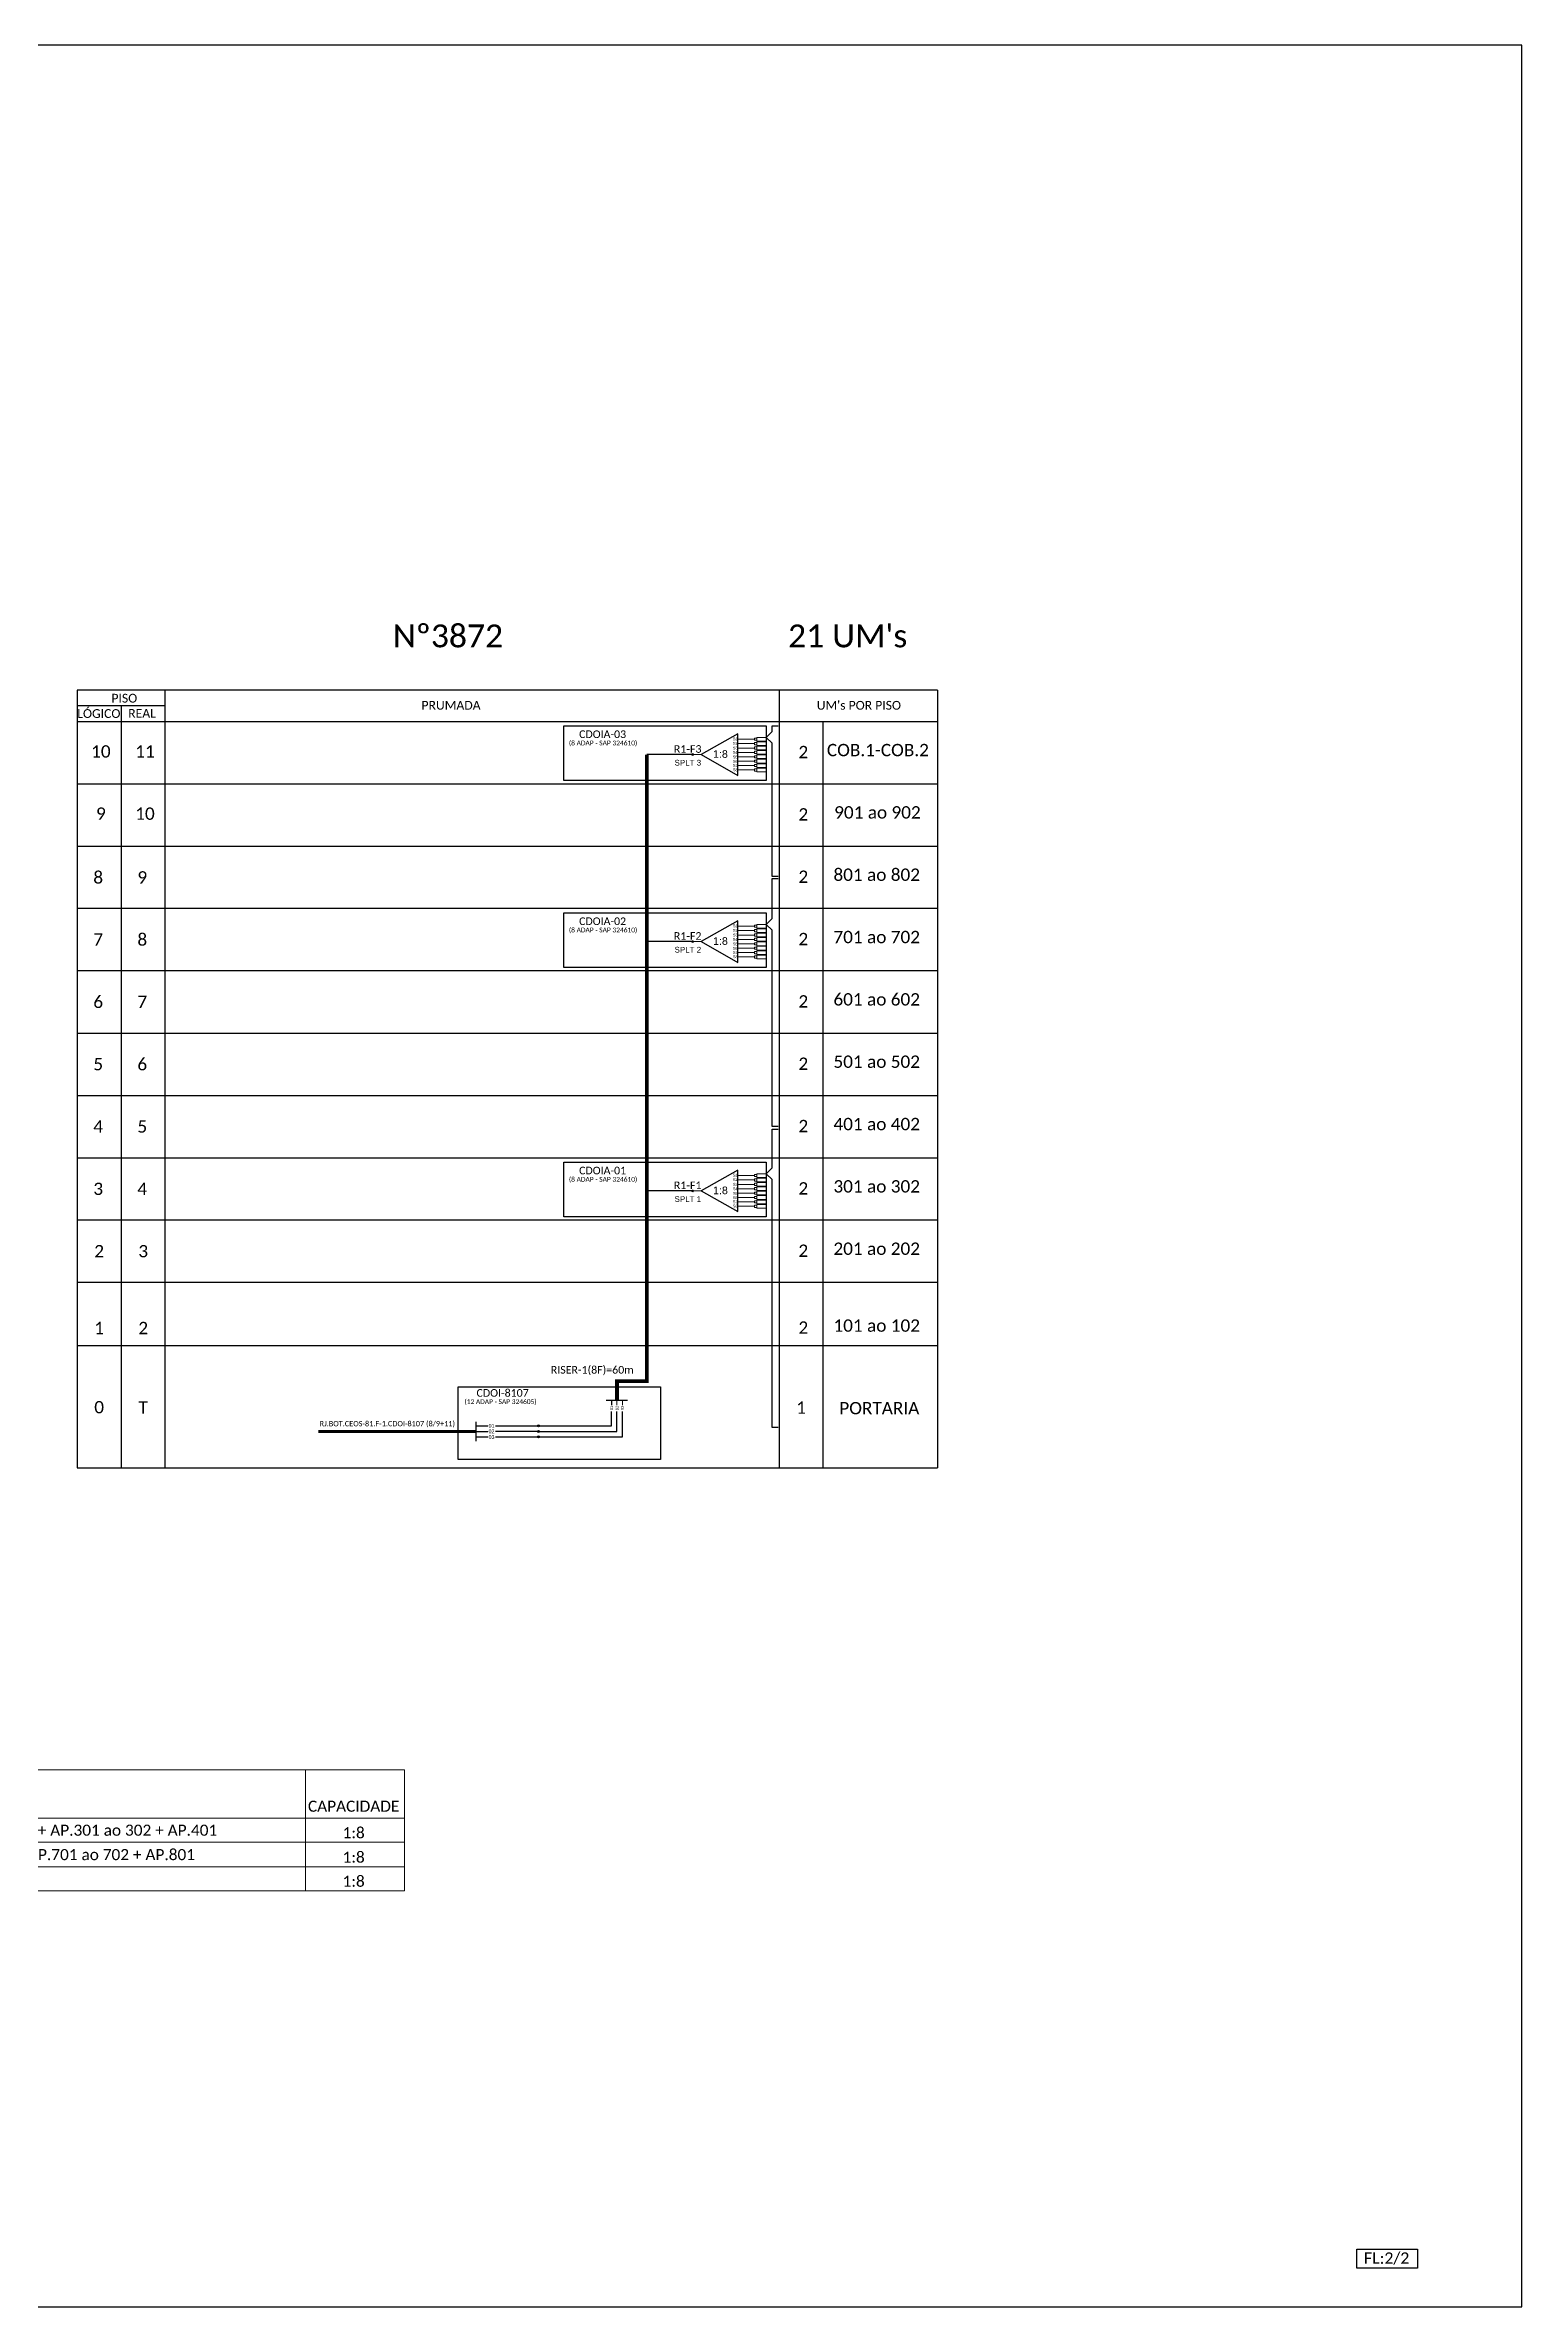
# Model space of a CAD drawing. Header units: metres. Extents: x -1286 to 457, y -500 to 94.
# Drawn here: x 69 to 457, y -500 to 94 of the extents above; entities that cross this region are included whole.
import ezdxf
from ezdxf.enums import TextEntityAlignment as Align

# ---------------------------------------------------------------- set-up
doc = ezdxf.new("R2010")
doc.units = ezdxf.units.M
doc.layers.add('(Notas)', color=7, linetype='Continuous', lineweight=0)
doc.layers.add('_NUMERAÇÃO_', color=34, linetype='Continuous', lineweight=0)
doc.styles.add('ARIAL', font='arial.ttf')
doc.styles.add('WMF-Calibri0', font='calibri.ttf')

msp = doc.modelspace()

# ---------------------------------------------------------------- hatches: boundary and pattern name
h = msp.add_hatch(color=3)
h.dxf.hatch_style = 1
edge = h.paths.add_edge_path()
edge.add_arc((239.27, -92.12), 0.242, 0, 360)
h = msp.add_hatch(color=3)
h.dxf.hatch_style = 1
edge = h.paths.add_edge_path()
edge.add_arc((239.27, -141.24), 0.242, 0, 360)
h = msp.add_hatch(color=3)
h.dxf.hatch_style = 1
edge = h.paths.add_edge_path()
edge.add_arc((239.27, -206.73), 0.242, 0, 360)
h = msp.add_hatch(color=3)
h.dxf.hatch_style = 1
edge = h.paths.add_edge_path()
edge.add_arc((198.77, -268.43), 0.256, 0, 360)
h = msp.add_hatch(color=3)
h.dxf.hatch_style = 1
edge = h.paths.add_edge_path()
edge.add_arc((198.77, -269.89), 0.256, 0, 360)
h = msp.add_hatch(color=3)
h.dxf.hatch_style = 1
edge = h.paths.add_edge_path()
edge.add_arc((198.77, -271.35), 0.256, 0, 360)

# ---------------------------------------------------------------- linework, layer by layer
at = {"layer": '(Notas)', "lineweight": 0}
msp.add_line((137.62, -390.55), (137.62, -358.75), dxfattribs=at)
msp.add_lwpolyline([(163.62, -358.75), (163.62, -390.55)], dxfattribs=at)
at = {"color": 5}
for p, q in [((239.27, -92.12), (227.25, -92.12)), ((239.27, -141.24), (227.25, -141.24)), ((239.27, -206.73), (227.25, -206.73))]:
    msp.add_line(p, q, dxfattribs=at)
at = {"color": 1}
msp.add_line((182.3, -267.36), (182.3, -272.49), dxfattribs=at)
msp.add_lwpolyline([(-384.06, -499.81), (456.94, -499.81), (456.94, 94.19), (-384.06, 94.19)], close=True)
at = {"color": 0}
for points in [[(303.54, -75.16), (77.65, -75.16)], [(77.65, -79.27), (100.8, -79.27)], [(77.65, -83.39), (303.54, -83.39)]]:
    msp.add_lwpolyline(points, dxfattribs=at)
for points in [[(77.65, -75.16), (77.65, -83.39)], [(100.8, -83.39), (100.8, -75.16)], [(261.95, -75.16), (261.95, -83.39)], [(303.54, -75.16), (303.54, -83.39)], [(89.22, -79.27), (89.22, -83.39)], [(77.65, -83.39), (77.65, -279.42)], [(77.65, -83.39), (303.54, -83.39)], [(89.22, -83.39), (89.22, -279.42)], [(100.8, -279.42), (100.8, -83.39)], [(261.95, -83.39), (261.95, -279.42)], [(273.52, -279.42), (273.52, -83.39)], [(303.54, -83.39), (303.54, -279.42)], [(77.65, -99.76), (303.54, -99.76)], [(77.65, -116.13), (303.54, -116.13)], [(77.65, -132.5), (303.54, -132.5)], [(77.65, -148.87), (303.54, -148.87)], [(77.65, -165.25), (303.54, -165.25)], [(77.65, -181.62), (303.54, -181.62)], [(77.65, -197.99), (303.54, -197.99)], [(77.65, -214.36), (303.54, -214.36)], [(77.65, -230.73), (303.54, -230.73)], [(77.65, -247.36), (303.54, -247.36)], [(77.65, -279.42), (303.54, -279.42)]]:
    msp.add_lwpolyline(points)
at = {"color": 1}
for points in [[(205.4, -84.58), (258.53, -84.58), (258.53, -98.89), (205.4, -98.89)], [(205.4, -133.69), (258.53, -133.69), (258.53, -148.01), (205.4, -148.01)], [(205.4, -199.18), (258.53, -199.18), (258.53, -213.5), (205.4, -213.5)], [(177.66, -258.18), (230.79, -258.18), (230.79, -277.29), (177.66, -277.29)]]:
    msp.add_lwpolyline(points, close=True, dxfattribs=at)
for points in [[(251.16, -86.67), (241.5, -92.12), (251.16, -97.57), (251.16, -86.67)], [(251.16, -135.79), (241.5, -141.24), (251.16, -146.69), (251.16, -135.79)], [(251.16, -201.28), (241.5, -206.73), (251.16, -212.17), (251.16, -201.28)]]:
    msp.add_lwpolyline(points, dxfattribs=at)
at = {"color": 3, "lineweight": 0}
for points in [[(255.54, -88.09), (251.16, -88.09)], [(256.12, -87.59), (256.12, -88.58)], [(256.12, -87.59), (258.53, -87.59)], [(256.12, -88.58), (258.53, -88.58)], [(256.12, -88.75), (256.12, -89.73)], [(256.12, -88.75), (258.53, -88.75)], [(251.16, -89.24), (255.54, -89.24)], [(251.16, -90.39), (255.54, -90.39)], [(251.16, -91.55), (255.54, -91.55)], [(251.16, -92.7), (255.54, -92.7)], [(251.16, -93.85), (255.54, -93.85)], [(251.16, -95), (255.54, -95)], [(256.12, -89.73), (258.53, -89.73)], [(256.12, -89.9), (256.12, -90.89)], [(256.12, -89.9), (258.53, -89.9)], [(256.12, -90.89), (258.53, -90.89)], [(256.12, -91.05), (256.12, -92.04)], [(256.12, -91.05), (258.53, -91.05)], [(256.12, -92.04), (258.53, -92.04)], [(256.12, -92.2), (256.12, -93.19)], [(256.12, -92.2), (258.53, -92.2)], [(256.12, -93.19), (258.53, -93.19)], [(256.12, -93.36), (256.12, -94.34)], [(256.12, -93.36), (258.53, -93.36)], [(256.12, -94.34), (258.53, -94.34)], [(256.12, -94.51), (256.12, -95.5)], [(256.12, -94.51), (258.53, -94.51)], [(251.16, -96.16), (255.54, -96.16)], [(256.12, -95.5), (258.53, -95.5)], [(256.12, -95.66), (256.12, -96.65)], [(256.12, -95.66), (258.53, -95.66)], [(256.12, -96.65), (258.53, -96.65)], [(255.54, -137.2), (251.16, -137.2)], [(251.16, -138.35), (255.54, -138.35)], [(251.16, -139.51), (255.54, -139.51)], [(251.16, -140.66), (255.54, -140.66)], [(251.16, -141.81), (255.54, -141.81)], [(256.12, -136.71), (256.12, -137.7)], [(256.12, -136.71), (258.53, -136.71)], [(256.12, -137.7), (258.53, -137.7)], [(256.12, -137.86), (256.12, -138.85)], [(256.12, -137.86), (258.53, -137.86)], [(256.12, -138.85), (258.53, -138.85)], [(256.12, -139.01), (256.12, -140)], [(256.12, -139.01), (258.53, -139.01)], [(256.12, -140), (258.53, -140)], [(256.12, -140.17), (256.12, -141.15)], [(256.12, -140.17), (258.53, -140.17)], [(256.12, -141.15), (258.53, -141.15)], [(256.12, -141.32), (256.12, -142.31)], [(256.12, -141.32), (258.53, -141.32)], [(256.12, -142.31), (258.53, -142.31)], [(256.12, -142.47), (256.12, -143.46)], [(256.12, -142.47), (258.53, -142.47)], [(251.16, -142.97), (255.54, -142.97)], [(251.16, -144.12), (255.54, -144.12)], [(251.16, -145.27), (255.54, -145.27)], [(256.12, -143.46), (258.53, -143.46)], [(256.12, -143.63), (256.12, -144.61)], [(256.12, -143.63), (258.53, -143.63)], [(256.12, -144.61), (258.53, -144.61)], [(256.12, -144.78), (256.12, -145.77)], [(256.12, -144.78), (258.53, -144.78)], [(256.12, -145.77), (258.53, -145.77)], [(255.54, -202.69), (251.16, -202.69)], [(251.16, -203.84), (255.54, -203.84)], [(251.16, -205), (255.54, -205)], [(251.16, -206.15), (255.54, -206.15)], [(251.16, -207.3), (255.54, -207.3)], [(256.12, -202.2), (256.12, -203.18)], [(256.12, -202.2), (258.53, -202.2)], [(256.12, -203.18), (258.53, -203.18)], [(256.12, -203.35), (256.12, -204.34)], [(256.12, -203.35), (258.53, -203.35)], [(256.12, -204.34), (258.53, -204.34)], [(256.12, -204.5), (256.12, -205.49)], [(256.12, -204.5), (258.53, -204.5)], [(256.12, -205.49), (258.53, -205.49)], [(256.12, -205.65), (256.12, -206.64)], [(256.12, -205.65), (258.53, -205.65)], [(256.12, -206.64), (258.53, -206.64)], [(256.12, -206.81), (256.12, -207.79)], [(256.12, -206.81), (258.53, -206.81)], [(256.12, -207.79), (258.53, -207.79)], [(251.16, -208.45), (255.54, -208.45)], [(251.16, -209.61), (255.54, -209.61)], [(251.16, -210.76), (255.54, -210.76)], [(256.12, -207.96), (256.12, -208.95)], [(256.12, -207.96), (258.53, -207.96)], [(256.12, -208.95), (258.53, -208.95)], [(256.12, -209.11), (256.12, -210.1)], [(256.12, -209.11), (258.53, -209.11)], [(256.12, -210.1), (258.53, -210.1)], [(256.12, -210.27), (256.12, -211.25)], [(256.12, -210.27), (258.53, -210.27)], [(256.12, -211.25), (258.53, -211.25)]]:
    msp.add_lwpolyline(points, dxfattribs=at)
for points in [[(255.54, -87.8), (256.12, -87.8), (256.12, -88.37), (255.54, -88.37)], [(255.54, -88.95), (256.12, -88.95), (256.12, -89.53), (255.54, -89.53)], [(255.54, -90.11), (256.12, -90.11), (256.12, -90.68), (255.54, -90.68)], [(255.54, -91.26), (256.12, -91.26), (256.12, -91.83), (255.54, -91.83)], [(255.54, -92.41), (256.12, -92.41), (256.12, -92.98), (255.54, -92.98)], [(255.54, -93.56), (256.12, -93.56), (256.12, -94.14), (255.54, -94.14)], [(255.54, -94.72), (256.12, -94.72), (256.12, -95.29), (255.54, -95.29)], [(255.54, -95.87), (256.12, -95.87), (256.12, -96.44), (255.54, -96.44)], [(255.54, -136.92), (256.12, -136.92), (256.12, -137.49), (255.54, -137.49)], [(255.54, -138.07), (256.12, -138.07), (256.12, -138.64), (255.54, -138.64)], [(255.54, -139.22), (256.12, -139.22), (256.12, -139.79), (255.54, -139.79)], [(255.54, -140.37), (256.12, -140.37), (256.12, -140.95), (255.54, -140.95)], [(255.54, -141.53), (256.12, -141.53), (256.12, -142.1), (255.54, -142.1)], [(255.54, -142.68), (256.12, -142.68), (256.12, -143.25), (255.54, -143.25)], [(255.54, -143.83), (256.12, -143.83), (256.12, -144.41), (255.54, -144.41)], [(255.54, -144.99), (256.12, -144.99), (256.12, -145.56), (255.54, -145.56)], [(255.54, -202.4), (256.12, -202.4), (256.12, -202.98), (255.54, -202.98)], [(255.54, -203.56), (256.12, -203.56), (256.12, -204.13), (255.54, -204.13)], [(255.54, -204.71), (256.12, -204.71), (256.12, -205.28), (255.54, -205.28)], [(255.54, -205.86), (256.12, -205.86), (256.12, -206.43), (255.54, -206.43)], [(255.54, -207.01), (256.12, -207.01), (256.12, -207.59), (255.54, -207.59)], [(255.54, -208.17), (256.12, -208.17), (256.12, -208.74), (255.54, -208.74)], [(255.54, -209.32), (256.12, -209.32), (256.12, -209.89), (255.54, -209.89)], [(255.54, -210.47), (256.12, -210.47), (256.12, -211.05), (255.54, -211.05)]]:
    msp.add_lwpolyline(points, close=True, dxfattribs=at)
at = {"color": 3}
for points in [[(261.75, -124.14), (260.1, -124.14), (260.1, -89.1), (258.53, -87.59), (260.1, -86.08), (260.1, -84.58), (261.75, -84.58)], [(261.75, -189.81), (260.1, -189.81), (260.1, -138.22), (258.53, -136.71), (260.1, -135.2), (260.1, -124.65), (261.75, -124.65)], [(261.75, -268.84), (260.1, -268.84), (260.1, -203.7), (258.53, -202.2), (260.1, -200.69), (260.1, -190.48), (261.75, -190.48)], [(182.3, -268.43), (185.46, -268.43)], [(187.53, -268.43), (198.77, -268.43)]]:
    msp.add_lwpolyline(points, dxfattribs=at)
at = {"color": 5, "const_width": 1}
msp.add_lwpolyline([(227.25, -92.12), (227.25, -256.68), (219.39, -256.68), (219.39, -261.71)], dxfattribs=at)
at = {"color": 1, "lineweight": 0}
for points in [[(241.5, -92.12), (239.27, -92.12)], [(241.5, -141.24), (239.27, -141.24)], [(241.5, -206.73), (239.27, -206.73)]]:
    msp.add_lwpolyline(points, dxfattribs=at)
at = {"color": 5}
for points in [[(198.77, -268.43), (217.95, -268.43), (217.95, -264.67)], [(199.03, -269.89), (219.4, -269.89), (219.4, -264.67)], [(199.03, -271.35), (220.84, -271.35), (220.84, -264.67)], [(216.6, -261.71), (222.17, -261.71)], [(217.95, -261.71), (217.95, -263.03)]]:
    msp.add_lwpolyline(points, dxfattribs=at)
at = {"color": 5, "lineweight": 0}
for points in [[(219.39, -261.71), (219.39, -263)], [(220.84, -261.71), (220.84, -263)]]:
    msp.add_lwpolyline(points, dxfattribs=at)
at = {"color": 1}
msp.add_lwpolyline([(140.96, -269.92, 0.8, 0.8, 0), (182.3, -269.93, 0.8, 0.8, 0)], format="xyseb", dxfattribs=at)
at = {"color": 2}
for points in [[(182.3, -269.89), (185.46, -269.89)], [(198.92, -269.89), (187.53, -269.89)]]:
    msp.add_lwpolyline(points, dxfattribs=at)
at = {"color": 7}
for points in [[(182.3, -271.35), (185.46, -271.35)], [(187.53, -271.35), (199.03, -271.35)]]:
    msp.add_lwpolyline(points, dxfattribs=at)
msp.add_lwpolyline([(413.64, -484.64), (429.57, -484.64), (429.57, -489.7), (413.64, -489.7)], close=True, dxfattribs=at)
at = {"color": 3}
for centre, radius in [((239.27, -92.12), 0.242), ((239.27, -141.24), 0.242), ((239.27, -206.73), 0.242), ((198.77, -268.43), 0.256), ((198.77, -269.89), 0.256), ((198.77, -271.35), 0.256)]:
    msp.add_circle(centre, radius, dxfattribs=at)
at = {"layer": '_NUMERAÇÃO_', "color": 0, "lineweight": 0}
for p, q in [((163.62, -358.75), (-140.04, -358.75)), ((163.62, -371.47), (-67.4, -371.47)), ((163.62, -377.8), (-67.4, -377.8)), ((163.62, -384.22), (-67.4, -384.22)), ((163.06, -390.55), (-140.04, -390.55)), ((163.62, -390.55), (-67.4, -390.55))]:
    msp.add_line(p, q, dxfattribs=at)

# ---------------------------------------------------------------- texts
at = {"color": 0, "style": 'WMF-Calibri0'}
for s, height, p in [('Nº3872', 6, (160.55, -63.95)), ("21 UM's", 6, (264.31, -63.95)), ('     PISO', 2.3, (82.61, -78.46)), ('  LÓGICO', 2.3, (76.07, -82.49)), ('    REAL', 2.3, (87.83, -82.44)), ('PRUMADA', 2.3, (168.07, -80.32)), ("UM's POR PISO", 2.3, (271.84, -80.32))]:
    msp.add_text(s, height=height, dxfattribs=at).set_placement(p)
at = {"color": 1, "style": 'WMF-Calibri0'}
for s, p in [('(8 ADAP - SAP 324610)', (215.75, -89.7)), ('(8 ADAP - SAP 324610)', (215.75, -138.81)), ('(8 ADAP - SAP 324610)', (215.75, -204.3)), ('(12 ADAP - SAP 324605)', (188.82, -262.7))]:
    msp.add_text(s, height=1.25, dxfattribs=at).set_placement(p, align=Align.CENTER)
at = {"color": 1}
for s, height, style, p in [('CDOIA-03', 2, 'WMF-Calibri0', (209.45, -87.77)), ('S1', 0.75, 'ARIAL', (249.8, -88.36)), ('S2', 0.75, 'ARIAL', (249.8, -89.54)), ('1:8', 2, 'ARIAL', (244.62, -92.97)), ('S3', 0.75, 'ARIAL', (249.8, -90.75)), ('S4', 0.75, 'ARIAL', (249.8, -91.93)), ('S5', 0.75, 'ARIAL', (249.8, -93.14)), ('S6', 0.75, 'ARIAL', (249.8, -94.26)), ('S7', 0.75, 'ARIAL', (249.8, -95.36)), ('S8', 0.75, 'ARIAL', (249.8, -96.48)), ('CDOIA-02', 2, 'WMF-Calibri0', (209.45, -136.89)), ('1:8', 2, 'ARIAL', (244.62, -142.09)), ('S1', 0.75, 'ARIAL', (249.8, -137.47)), ('S2', 0.75, 'ARIAL', (249.8, -138.66)), ('S3', 0.75, 'ARIAL', (249.8, -139.87)), ('S4', 0.75, 'ARIAL', (249.8, -141.05)), ('S5', 0.75, 'ARIAL', (249.8, -142.26)), ('S6', 0.75, 'ARIAL', (249.8, -143.38)), ('S7', 0.75, 'ARIAL', (249.8, -144.48)), ('S8', 0.75, 'ARIAL', (249.8, -145.59)), ('CDOIA-01', 2, 'WMF-Calibri0', (209.45, -202.37)), ('1:8', 2, 'ARIAL', (244.62, -207.58)), ('S1', 0.75, 'ARIAL', (249.8, -202.96)), ('S2', 0.75, 'ARIAL', (249.8, -204.14)), ('S3', 0.75, 'ARIAL', (249.8, -205.36)), ('S4', 0.75, 'ARIAL', (249.8, -206.53)), ('S5', 0.75, 'ARIAL', (249.8, -207.75)), ('S6', 0.75, 'ARIAL', (249.8, -208.87)), ('S7', 0.75, 'ARIAL', (249.8, -209.96)), ('S8', 0.75, 'ARIAL', (249.8, -211.08)), ('CDOI-8107', 2, 'WMF-Calibri0', (182.52, -260.78)), ('RJ.BOT.CEOS-81.F-1.CDOI-8107 (8/9+11)', 1.3876, 'WMF-Calibri0', (141.32, -268.55))]:
    msp.add_text(s, height=height, dxfattribs=dict(at, style=style)).set_placement(p)
at = {"color": 7, "style": 'WMF-Calibri0'}
for s, p in [('10', (83.9, -91.29)), ('11', (95.47, -91.29)), ('9', (83.9, -107.63)), ('10', (95.47, -107.63))]:
    msp.add_text(s, height=3.24, dxfattribs=at).set_placement(p, align=Align.MIDDLE_CENTER)
at = {"color": 5, "style": 'WMF-Calibri0'}
for s, p in [('R1-F3', (234.34, -91.65)), ('R1-F2', (234.34, -140.76)), ('R1-F1', (234.34, -206.25)), ('RISER-1(8F)=60m', (202.02, -254.71))]:
    msp.add_text(s, height=2, dxfattribs=at).set_placement(p)
at = {"color": 7, "style": 'ARIAL', "text_generation_flag": 6}
for s, p in [('SPLT 3', (234.51, -95)), ('SPLT 2', (234.51, -144.12)), ('SPLT 1', (234.51, -209.61))]:
    msp.add_text(s, height=1.5, rotation=180, dxfattribs=at).set_placement(p)
at = {"color": 7, "style": 'WMF-Calibri0'}
for s, p in [('COB.1-COB.2', (274.51, -92.55)), ('901 ao 902', (276.42, -108.92)), ('801 ao 802', (276.23, -125.29)), ('701 ao 702', (276.23, -141.66)), ('601 ao 602', (276.23, -158.03)), ('501 ao 502', (276.23, -174.4)), ('401 ao 402', (276.23, -190.78)), ('301 ao 302', (276.23, -207.15)), ('201 ao 202', (276.23, -223.52)), ('101 ao 102', (276.23, -243.71)), ('PORTARIA', (277.76, -265.4))]:
    msp.add_text(s, height=3.24, dxfattribs=at).set_placement(p)
at = {"style": 'ARIAL'}
for s, p in [('01', (218, -263.74)), ('02', (219.45, -263.74)), ('03', (220.81, -263.74))]:
    msp.add_text(s, height=0.75, rotation=90, dxfattribs=at).set_placement(p, align=Align.MIDDLE_CENTER)
for s, p in [('01', (186.46, -268.43)), ('02', (186.46, -269.89)), ('03', (186.46, -271.35))]:
    msp.add_text(s, height=1, dxfattribs=at).set_placement(p, align=Align.MIDDLE_CENTER)
at = {"color": 7, "linetype": 'Continuous', "lineweight": 0, "style": 'WMF-Calibri0'}
for s, height, p in [('CAPACIDADE', 2.911, (150.26, -368.33)), ('PORTARIA + AP.101 ao 102 + AP.201 ao 202 + AP.301 ao 302 + AP.401', 2.9106, (50.09, -374.63)), ('1:8', 2.911, (150.26, -375.29)), ('AP.402 + AP.501 ao 502 + AP.601 ao 602 + AP.701 ao 702 + AP.801', 2.9106, (47.19, -381.04)), ('1:8', 2.911, (150.26, -381.7)), ('1:8', 2.911, (150.26, -388.03))]:
    msp.add_text(s, height=height, dxfattribs=at).set_placement(p, align=Align.MIDDLE_CENTER)
at = {"style": 'WMF-Calibri0'}
msp.add_text('FL:2/2', height=3, dxfattribs=at).set_placement((415.51, -488.52))
at = {"color": 7, "style": 'WMF-Calibri0'}
for tag, flags, p in [('2', 4, (268.32, -91.46)), ('2', 4, (268.32, -107.83)), ('8', 4, (83.19, -124.38)), ('9', 4, (94.76, -124.38)), ('2', 4, (268.32, -124.2)), ('7', 4, (83.19, -140.69)), ('8', 4, (94.76, -140.69)), ('2', 4, (268.32, -140.57)), ('6', 4, (83.19, -157.06)), ('7', 4, (94.76, -157.06)), ('2', 4, (268.32, -156.95)), ('5', 4, (83.19, -173.43)), ('6', 4, (94.76, -173.43)), ('2', 4, (268.32, -173.32)), ('4', 4, (83.19, -189.8)), ('5', 4, (94.76, -189.8)), ('2', 4, (268.32, -189.69)), ('3', 4, (83.19, -206.17)), ('4', 4, (94.76, -206.17)), ('2', 4, (268.32, -206.06)), ('2', 4, (83.44, -222.55)), ('3', 4, (95.01, -222.55)), ('2', 4, (268.32, -222.43)), ('1', 4, (83.44, -242.73)), ('2', 4, (95.01, -242.73)), ('2', 4, (268.32, -242.62)), ('0', 4, (83.44, -263.52)), ('T', 12, (95.01, -263.58)), ('1', 4, (267.74, -263.63))]:
    msp.add_attdef(tag, text='XX', height=3.24, dxfattribs=dict(at, flags=flags)).set_placement(p, align=Align.MIDDLE_CENTER)

doc.saveas('drawing.dxf')
